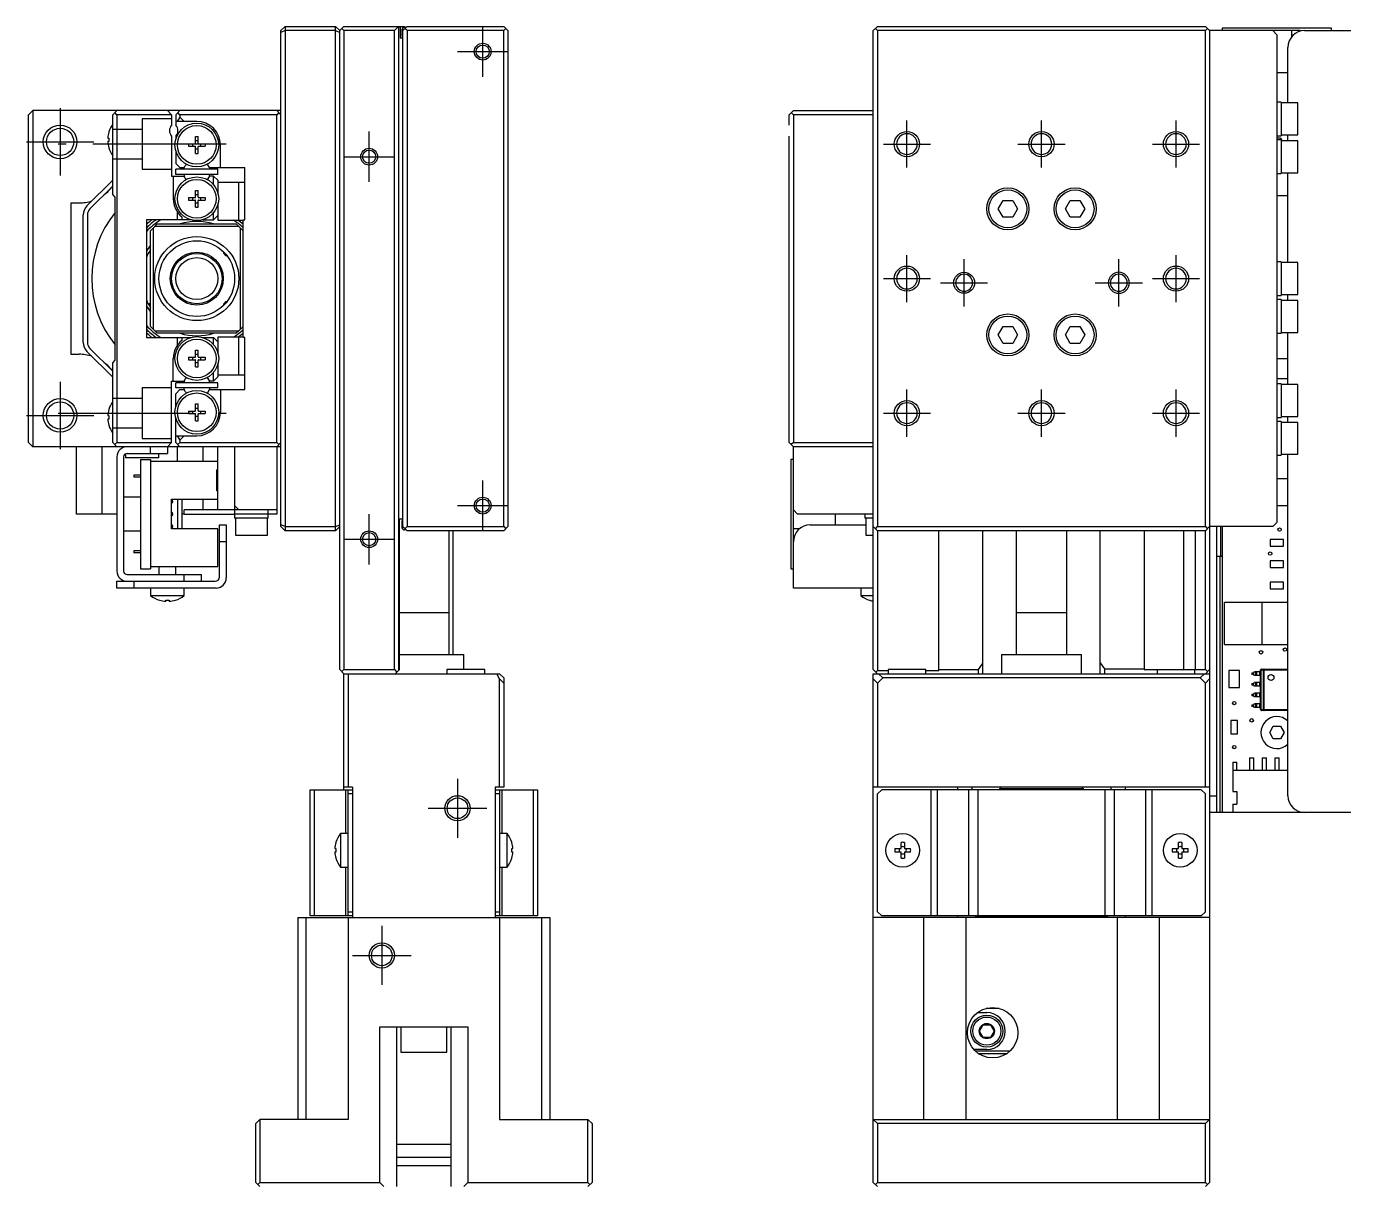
# Model space of a CAD drawing. Extents: x 0 to 615, y -8 to 395.
# Drawn here: x -0.3 to 156.9, y 167.7 to 305.6 of the extents above; entities that cross this region are included whole.
import ezdxf

# ---------------------------------------------------------------- set-up
doc = ezdxf.new("R2010")
doc.units = 0
doc.header["$LTSCALE"] = 0.5
doc.linetypes.add('CENTER', pattern=[50.8, 31.75, -6.35, 6.35, -6.35])
doc.linetypes.add('DASHED', pattern=[19.05, 12.7, -6.35])
for name, color, linetype in [('MSM_CENTER', 1, 'CENTER'), ('MSM_CONTINUOUS', 7, 'CONTINUOUS'), ('MSM_DASHED', 4, 'DASHED'), ('MSM_NARROW', 5, 'CONTINUOUS')]:
    doc.layers.add(name, color=color, linetype=linetype)

msp = doc.modelspace()

# ---------------------------------------------------------------- linework, layer by layer
at = {"layer": 'MSM_CENTER'}
for p, q in [((54, 299.6), (54, 305.6)), ((51, 302.6), (57, 302.6)), ((3.74, 295.86), (3.74, 287.86)), ((104.45, 288.8), (104.45, 294.4)), ((120.45, 288.8), (120.45, 294.4)), ((136.45, 288.8), (136.45, 294.4)), ((40.5, 287.1), (40.5, 293.1)), ((-0.26, 291.86), (7.74, 291.86)), ((23.5, 291.6), (3.5, 291.6)), ((101.65, 291.6), (107.25, 291.6)), ((117.65, 291.6), (123.25, 291.6)), ((133.65, 291.6), (139.25, 291.6)), ((37.5, 290.1), (43.5, 290.1)), ((104.45, 272.8), (104.45, 278.4)), ((136.45, 272.8), (136.45, 278.4)), ((111.25, 272.3), (111.25, 277.9)), ((129.65, 272.3), (129.65, 277.9)), ((101.65, 275.6), (107.25, 275.6)), ((108.45, 275.1), (114.05, 275.1)), ((126.85, 275.1), (132.45, 275.1)), ((133.65, 275.6), (139.25, 275.6)), ((3.74, 263.33), (3.74, 255.33)), ((104.45, 256.8), (104.45, 262.4)), ((120.45, 256.8), (120.45, 262.4)), ((136.45, 256.8), (136.45, 262.4)), ((-0.26, 259.33), (7.74, 259.33)), ((3.5, 259.6), (23.5, 259.6)), ((101.65, 259.6), (107.25, 259.6)), ((117.65, 259.6), (123.25, 259.6)), ((133.65, 259.6), (139.25, 259.6)), ((54, 245.6), (54, 251.6)), ((51, 248.6), (57, 248.6)), ((40.5, 241.6), (40.5, 247.6)), ((37.5, 244.6), (43.5, 244.6)), ((51, 216.1), (51, 209.1)), ((47.5, 212.6), (54.5, 212.6)), ((42, 198.6), (42, 191.6)), ((38.5, 195.1), (45.5, 195.1))]:
    msp.add_line(p, q, dxfattribs=at)
at = {"layer": 'MSM_CONTINUOUS'}
for p, q in [((30.5, 305.6), (30, 305.1)), ((30, 246.1), (30, 305.1)), ((30.5, 305.1), (30, 304.89)), ((30.5, 305.6), (30.5, 245.6)), ((30.5, 305.6), (36.5, 305.6)), ((36.5, 305.1), (30.5, 305.1)), ((36.5, 245.6), (36.5, 305.6)), ((37, 305.1), (36.5, 305.6)), ((36.5, 305.1), (37, 304.89)), ((37.5, 305.6), (37, 305.1)), ((37, 229.1), (37, 305.1)), ((37.5, 305.1), (37.25, 305.35)), ((37.5, 305.6), (44.7, 305.6)), ((37.5, 305.1), (37.5, 229.1)), ((43.5, 305.1), (37.5, 305.1)), ((44, 305.6), (43.5, 305.1)), ((43.5, 229.1), (43.5, 305.1)), ((44, 305.6), (44, 229)), ((44.2, 305.6), (44.2, 304.2)), ((44.4, 305.2), (44.4, 304.5)), ((44.6, 305.2), (44.4, 305.2)), ((44.5, 305.1), (45, 305.6)), ((44.5, 246.1), (44.5, 305.1)), ((44.7, 305.6), (44.8, 305.5)), ((44.7, 305.5), (44.9, 305.5)), ((45, 305.1), (44.75, 305.35)), ((45, 305.6), (56.5, 305.6)), ((56.5, 305.1), (45, 305.1)), ((45, 305.1), (45, 246.1)), ((56.5, 305.6), (57, 305.1)), ((56.75, 305.35), (56.5, 305.1)), ((56.5, 246.1), (56.5, 305.1)), ((57, 305.1), (57, 246.1)), ((100.95, 305.6), (100.45, 305.1)), ((100.45, 229.1), (100.45, 305.1)), ((100.95, 305.1), (100.7, 305.35)), ((100.95, 305.6), (139.95, 305.6)), ((139.95, 305.1), (100.95, 305.1)), ((100.95, 305.1), (100.95, 246.1)), ((140.45, 305.1), (139.95, 305.6)), ((140.2, 305.35), (139.95, 305.1)), ((139.95, 246.1), (139.95, 305.1)), ((151.2, 305.1), (140.45, 305.1)), ((140.45, 305.1), (140.45, 168.1)), ((141.95, 305.4), (141.95, 305.1)), ((154.95, 305.4), (141.95, 305.4)), ((148.45, 304.6), (147.95, 305.1)), ((150.2, 305.1), (150.2, 304.36)), ((151.2, 305.02), (151.2, 305.1)), ((151.75, 305.1), (157.25, 305.1)), ((154.95, 305.1), (154.95, 305.4)), ((44.5, 304.2), (44.2, 304.2)), ((44.4, 304.5), (44.5, 304.5)), ((148.45, 304.6), (148.45, 246.6)), ((149.75, 296.5), (149.75, 303.1)), ((148.45, 300.1), (149.75, 300.1)), ((0, 295.1), (0.5, 295.6)), ((0.5, 295.6), (0.5, 255.6)), ((30, 295.6), (0.5, 295.6)), ((10, 295.1), (10.5, 295.6)), ((16.5, 295.6), (17, 295.1)), ((18, 295.6), (17.5, 295.1)), ((29.5, 295.6), (30, 295.1)), ((90.95, 295.6), (90.45, 295.1)), ((90.95, 295.6), (100.45, 295.6)), ((148.95, 296.6), (148.45, 296.6)), ((148.95, 296.6), (148.95, 292.6)), ((150.95, 296.5), (148.95, 296.5)), ((150.95, 292.7), (150.95, 296.5)), ((0, 256.1), (0, 295.1)), ((10, 285.6), (10, 295.1)), ((10.5, 295.1), (10.25, 295.35)), ((10.5, 295.1), (10.5, 256.1)), ((17, 295.1), (10.5, 295.1)), ((17, 295.1), (17, 293.86)), ((17.5, 295.1), (17.5, 293.86)), ((20, 294.3), (17.5, 294.3)), ((18, 294.8), (17.65, 294.3)), ((18, 295.1), (17.75, 295.35)), ((18, 295.1), (18, 294.8)), ((29.5, 295.1), (18, 295.1)), ((18.5, 294.3), (18, 294.8)), ((29.75, 295.35), (29.5, 295.1)), ((29.5, 256.1), (29.5, 295.1)), ((90.45, 293.86), (90.45, 295.1)), ((90.7, 295.35), (90.95, 295.1)), ((90.95, 295.1), (90.95, 256.1)), ((100.45, 295.1), (90.95, 295.1)), ((9.41, 292.3), (9.54, 292.3)), ((9.54, 293.05), (9.54, 293.03)), ((9.54, 292.3), (9.54, 291.9)), ((17, 292.54), (17, 287.8)), ((17.5, 292.54), (17.5, 292.21)), ((19.86, 292.5), (20.15, 292.5)), ((19.86, 291.7), (19.86, 292.5)), ((20.15, 291.7), (20.15, 292.5)), ((90.45, 256.1), (90.45, 292.54)), ((148.45, 292.6), (148.95, 292.6)), ((148.45, 292.35), (148.89, 292.35)), ((148.89, 292.35), (149.09, 292)), ((148.95, 292.7), (150.95, 292.7)), ((149.75, 292), (149.75, 292.7)), ((9.54, 291.9), (9.41, 291.9)), ((9.54, 291.17), (9.54, 291.15)), ((17.5, 290.78), (17.5, 289.3)), ((19, 291.64), (19.8, 291.64)), ((19, 291.64), (19, 291.35)), ((19, 291.35), (19.8, 291.35)), ((19.53, 291.35), (19.53, 291.64)), ((20.15, 291.97), (19.86, 291.97)), ((19.86, 290.5), (19.86, 291.29)), ((19.86, 291.03), (20.15, 291.03)), ((20.15, 290.5), (20.15, 291.29)), ((20.21, 291.64), (21, 291.64)), ((20.21, 291.35), (21, 291.35)), ((20.47, 291.35), (20.47, 291.64)), ((21, 291.64), (21, 291.35)), ((22.8, 288.8), (22.8, 291.5)), ((148.95, 292.1), (148.45, 292.1)), ((148.95, 292.1), (148.95, 288.1)), ((150.95, 292), (148.95, 292)), ((150.95, 288.2), (150.95, 292)), ((17.5, 289.3), (18, 288.8)), ((19.86, 290.5), (20.15, 290.5)), ((21.52, 288.8), (21.33, 289.12)), ((17, 287.8), (18.46, 287.8)), ((17.2, 287.8), (17.2, 285.1)), ((17.5, 288), (17.5, 288.6)), ((22.5, 288.6), (17.5, 288.6)), ((22.5, 288), (17.5, 288)), ((18, 288.8), (18.48, 288.8)), ((18.46, 287.8), (18.54, 287.66)), ((18.54, 288.89), (18.48, 288.8)), ((21.33, 287.42), (21.54, 287.8)), ((21.52, 288.8), (25.7, 288.8)), ((22, 287.8), (21.54, 287.8)), ((22, 286.76), (22, 287.8)), ((22, 287.8), (22.5, 287.3)), ((22.5, 288), (22.5, 288.6)), ((25.7, 282.6), (25.7, 288.8)), ((148.45, 288.1), (148.95, 288.1)), ((148.95, 288.2), (150.95, 288.2)), ((149.75, 277.5), (149.75, 288.2)), ((6.94, 284.24), (10, 287.3)), ((10, 286.6), (7.29, 283.89)), ((19.86, 286.1), (20.15, 286.1)), ((19.86, 285.3), (19.86, 286.1)), ((20.15, 285.3), (20.15, 286.1)), ((22.5, 287.3), (22.5, 285.81)), ((25.7, 287.05), (22.5, 287.05)), ((25, 282.55), (25, 287.05)), ((5, 284.6), (6, 284.6)), ((5, 284.6), (5, 266.6)), ((10.3, 285.3), (10, 285.6)), ((10.3, 265.9), (10.3, 285.3)), ((19, 285.24), (19.8, 285.24)), ((19, 285.24), (19, 284.95)), ((19, 284.95), (19.8, 284.95)), ((19.53, 284.95), (19.53, 285.24)), ((20.15, 285.57), (19.86, 285.57)), ((19.86, 284.1), (19.86, 284.89)), ((19.86, 284.63), (20.15, 284.63)), ((20.15, 284.1), (20.15, 284.89)), ((20.21, 285.24), (21, 285.24)), ((20.21, 284.95), (21, 284.95)), ((20.47, 284.95), (20.47, 285.24)), ((21, 285.24), (21, 284.95)), ((22.5, 284.38), (22.5, 282.55)), ((115.3, 283.9), (115.88, 284.9)), ((115.88, 284.9), (117.03, 284.9)), ((117.03, 284.9), (117.61, 283.9)), ((123.3, 283.9), (123.88, 284.9)), ((123.88, 284.9), (125.03, 284.9)), ((125.03, 284.9), (125.61, 283.9)), ((148.45, 285.5), (149.75, 285.5)), ((6.5, 268.01), (6.5, 283.18)), ((7, 283.18), (7, 268.01)), ((17.7, 282.6), (17.7, 283.5)), ((18.2, 282.95), (18.2, 282.6)), ((19.86, 284.1), (20.15, 284.1)), ((22, 282.6), (22, 283.44)), ((22.5, 283.1), (22, 282.6)), ((115.88, 282.9), (115.3, 283.9)), ((117.03, 282.9), (115.88, 282.9)), ((117.61, 283.9), (117.03, 282.9)), ((123.88, 282.9), (123.3, 283.9)), ((125.03, 282.9), (123.88, 282.9)), ((125.61, 283.9), (125.03, 282.9)), ((14, 282.6), (14, 268.6)), ((19.29, 282.6), (14, 282.6)), ((14.5, 281.3), (14.8, 281.6)), ((14.5, 269.9), (14.5, 281.3)), ((15, 281.8), (14.8, 281.6)), ((14.8, 281.6), (14.8, 269.6)), ((15, 281.8), (15.3, 282.1)), ((25, 281.8), (15, 281.8)), ((15.3, 282.1), (24.7, 282.1)), ((20.71, 282.6), (22, 282.6)), ((22.5, 282.55), (25.5, 282.55)), ((24.7, 282.1), (25, 281.8)), ((25.2, 281.6), (25, 281.8)), ((25.2, 269.6), (25.2, 281.6)), ((25.2, 281.6), (25.5, 281.3)), ((25.5, 268.6), (25.5, 282.6)), ((25.5, 282.6), (25.7, 282.6)), ((23.2, 278.57), (23.2, 278.76)), ((23.2, 278.57), (23.43, 278.35)), ((23.43, 278.52), (23.43, 278.35)), ((23.43, 278.35), (23.56, 278.35)), ((148.95, 277.6), (148.45, 277.6)), ((148.95, 277.6), (148.95, 273.6)), ((150.95, 277.5), (148.95, 277.5)), ((150.95, 273.7), (150.95, 277.5)), ((148.45, 273.6), (148.95, 273.6)), ((148.95, 273.7), (150.95, 273.7)), ((149.75, 273), (149.75, 273.7)), ((23.43, 272.85), (23.2, 272.62)), ((23.2, 272.43), (23.2, 272.62)), ((23.43, 272.85), (23.43, 272.68)), ((23.56, 272.85), (23.43, 272.85)), ((148.95, 273.1), (148.45, 273.1)), ((148.95, 273.1), (148.95, 269.1)), ((150.95, 273), (148.95, 273)), ((150.95, 269.2), (150.95, 273)), ((14.8, 269.6), (14.5, 269.9)), ((14.8, 269.6), (15, 269.4)), ((15, 269.4), (25, 269.4)), ((15.3, 269.1), (15, 269.4)), ((24.7, 269.1), (15.3, 269.1)), ((25, 269.4), (24.7, 269.1)), ((25, 269.4), (25.2, 269.6)), ((25.5, 269.9), (25.2, 269.6)), ((115.3, 268.9), (115.88, 269.9)), ((115.88, 267.9), (115.3, 268.9)), ((115.88, 269.9), (117.03, 269.9)), ((117.03, 269.9), (117.61, 268.9)), ((117.61, 268.9), (117.03, 267.9)), ((123.3, 268.9), (123.88, 269.9)), ((123.88, 267.9), (123.3, 268.9)), ((123.88, 269.9), (125.03, 269.9)), ((125.03, 269.9), (125.61, 268.9)), ((125.61, 268.9), (125.03, 267.9)), ((148.45, 269.1), (148.95, 269.1)), ((148.95, 269.2), (150.95, 269.2)), ((149.75, 263), (149.75, 269.2)), ((7.29, 267.3), (10, 264.6)), ((14, 268.6), (19.29, 268.6)), ((17.7, 267.69), (17.7, 268.6)), ((18.2, 268.6), (18.2, 268.24)), ((20.71, 268.6), (22, 268.6)), ((22, 267.76), (22, 268.6)), ((22, 268.6), (22.5, 268.1)), ((22.5, 268.65), (22.5, 266.81)), ((25.5, 268.65), (22.5, 268.65)), ((25, 264.15), (25, 268.65)), ((25.7, 268.6), (25.5, 268.6)), ((25.7, 262.4), (25.7, 268.6)), ((117.03, 267.9), (115.88, 267.9)), ((125.03, 267.9), (123.88, 267.9)), ((5, 266.6), (6, 266.6)), ((10, 263.89), (6.94, 266.95)), ((10, 265.6), (10.3, 265.9)), ((10, 256.1), (10, 265.6)), ((17.2, 263.4), (17.2, 266.1)), ((19, 266.24), (19.8, 266.24)), ((19, 266.24), (19, 265.95)), ((19, 265.95), (19.8, 265.95)), ((19.53, 265.95), (19.53, 266.24)), ((19.86, 267.1), (20.15, 267.1)), ((19.86, 266.3), (19.86, 267.1)), ((20.15, 266.57), (19.86, 266.57)), ((19.86, 265.1), (19.86, 265.89)), ((19.86, 265.63), (20.15, 265.63)), ((20.15, 266.3), (20.15, 267.1)), ((20.15, 265.1), (20.15, 265.89)), ((20.21, 266.24), (21, 266.24)), ((20.21, 265.95), (21, 265.95)), ((20.47, 265.95), (20.47, 266.24)), ((21, 266.24), (21, 265.95)), ((148.45, 266.1), (149.75, 266.1)), ((19.86, 265.1), (20.15, 265.1)), ((22, 263.4), (22, 264.44)), ((22.5, 265.38), (22.5, 263.9)), ((22.5, 264.15), (25.7, 264.15)), ((17, 263.4), (18.46, 263.4)), ((17, 256.1), (17, 263.4)), ((17.5, 262.6), (17.5, 263.2)), ((22.5, 263.2), (17.5, 263.2)), ((22.5, 262.6), (17.5, 262.6)), ((18, 262.4), (17.5, 261.9)), ((18, 262.4), (18.48, 262.4)), ((18.54, 263.54), (18.46, 263.4)), ((18.48, 262.4), (18.54, 262.31)), ((21.54, 263.4), (21.33, 263.77)), ((21.33, 262.07), (21.52, 262.4)), ((21.52, 262.4), (25.7, 262.4)), ((22, 263.4), (21.54, 263.4)), ((22.5, 263.9), (22, 263.4)), ((22.5, 262.6), (22.5, 263.2)), ((22.8, 262.4), (22.8, 259.7)), ((149.75, 263.7), (148.45, 263.7)), ((148.95, 263.1), (148.45, 263.1)), ((148.95, 263.1), (148.95, 259.1)), ((150.95, 263), (148.95, 263)), ((150.95, 259.2), (150.95, 263)), ((17.5, 260.41), (17.5, 261.9)), ((9.41, 259.3), (9.54, 259.3)), ((9.54, 260.05), (9.54, 260.03)), ((9.54, 259.3), (9.54, 258.9)), ((19, 259.84), (19.8, 259.84)), ((19, 259.84), (19, 259.55)), ((19, 259.55), (19.8, 259.55)), ((19.53, 259.55), (19.53, 259.84)), ((19.86, 260.7), (20.15, 260.7)), ((19.86, 259.9), (19.86, 260.7)), ((20.15, 260.17), (19.86, 260.17)), ((19.86, 258.7), (19.86, 259.49)), ((20.15, 259.9), (20.15, 260.7)), ((20.15, 258.7), (20.15, 259.49)), ((20.21, 259.84), (21, 259.84)), ((20.21, 259.55), (21, 259.55)), ((20.47, 259.55), (20.47, 259.84)), ((21, 259.84), (21, 259.55)), ((9.54, 258.9), (9.41, 258.9)), ((9.54, 258.17), (9.54, 258.15)), ((17.5, 256.1), (17.5, 258.98)), ((19.86, 259.23), (20.15, 259.23)), ((19.86, 258.7), (20.15, 258.7)), ((148.45, 259.1), (148.95, 259.1)), ((148.95, 258.6), (148.45, 258.6)), ((148.95, 259.2), (150.95, 259.2)), ((148.95, 258.6), (148.95, 254.6)), ((150.95, 258.5), (148.95, 258.5)), ((149.75, 258.5), (149.75, 259.2)), ((150.95, 254.7), (150.95, 258.5)), ((17.5, 256.9), (20, 256.9)), ((17.65, 256.9), (18, 256.4)), ((18, 256.4), (18.5, 256.9)), ((18, 256.4), (18, 256.1)), ((0.5, 255.6), (0, 256.1)), ((30, 255.6), (0.5, 255.6)), ((5.7, 247.6), (5.7, 255.6)), ((8.7, 255.6), (8.7, 247.6)), ((10.5, 255.6), (10, 256.1)), ((10.25, 255.85), (10.5, 256.1)), ((10.5, 256.1), (17, 256.1)), ((11.5, 254.74), (11.5, 254.3)), ((11.7, 254.8), (16.5, 254.8)), ((14.5, 254.8), (14.5, 255.6)), ((15.5, 254.3), (15.5, 254.8)), ((17, 256.1), (16.5, 255.6)), ((16.5, 255.6), (16.5, 254.8)), ((17.5, 256.1), (18, 255.6)), ((17.7, 253.85), (17.7, 255.6)), ((17.75, 255.85), (18, 256.1)), ((18, 256.1), (29.5, 256.1)), ((20.7, 255.6), (20.7, 253.85)), ((22.5, 248.1), (22.5, 255.6)), ((24.5, 255.6), (24.5, 247.1)), ((29.5, 256.1), (29.75, 255.85)), ((30, 256.1), (29.5, 255.6)), ((29.5, 255.6), (29.5, 247.6)), ((90.45, 256.1), (90.95, 255.6)), ((90.95, 256.1), (90.7, 255.85)), ((90.95, 256.1), (100.45, 256.1)), ((90.95, 238.8), (90.95, 255.6)), ((100.45, 255.6), (90.95, 255.6)), ((148.45, 254.6), (148.95, 254.6)), ((148.95, 254.7), (150.95, 254.7)), ((149.75, 214.1), (149.75, 254.7)), ((10.5, 254.4), (10.5, 240.8)), ((11.3, 254.4), (11.3, 240.8)), ((15.5, 254.3), (11.5, 254.3)), ((13.3, 254.1), (13.3, 241.1)), ((13.3, 254.1), (14.5, 254.1)), ((14.5, 254.1), (14.5, 241.1)), ((22.5, 253.85), (14.5, 253.85)), ((90.95, 254.1), (90.65, 254.1)), ((90.65, 254.1), (90.65, 241.1)), ((12.5, 252.22), (12.5, 251.97)), ((13.3, 252.22), (12.5, 252.22)), ((13.3, 251.97), (12.5, 251.97)), ((22.4, 250.35), (22.4, 252.85)), ((22.5, 252.85), (22.4, 252.85)), ((22.4, 252.05), (22.5, 252.05)), ((22.4, 251.67), (22.5, 251.67)), ((22.4, 251.52), (22.5, 251.52)), ((149.75, 251.8), (148.45, 251.8)), ((22.4, 251.15), (22.5, 251.15)), ((22.5, 250.35), (22.4, 250.35)), ((13.3, 249.6), (11.3, 249.6)), ((17, 249.35), (22.5, 249.35)), ((17, 245.85), (17, 249.35)), ((17.7, 249.35), (17.7, 245.85)), ((18.2, 249.35), (18.2, 245.85)), ((20.7, 249.35), (20.7, 248.1)), ((25, 248.1), (24.5, 248.6)), ((148.45, 248.6), (149.75, 248.6)), ((10.5, 247.6), (5.7, 247.6)), ((18.5, 247.6), (18.2, 247.6)), ((18.5, 247.6), (18.5, 248.1)), ((29.5, 248.1), (18.5, 248.1)), ((18.5, 247.6), (24.5, 247.6)), ((28.5, 247.6), (24.5, 247.6)), ((28.5, 247.1), (24.5, 247.1)), ((24.6, 247.1), (24.6, 245.1)), ((28.4, 245.1), (28.4, 247.1)), ((28.5, 247.1), (28.5, 248.1)), ((29.5, 247.6), (28.5, 247.6)), ((44.5, 247), (44.1, 247)), ((44.1, 229.1), (44.1, 247)), ((44.4, 246.7), (44.4, 246)), ((44.5, 246.7), (44.4, 246.7)), ((90.95, 248.1), (91.45, 247.6)), ((100.45, 247.6), (91.45, 247.6)), ((95.95, 246.3), (95.95, 247.6)), ((99.45, 247.6), (99.45, 247.1)), ((100.45, 247.1), (99.45, 247.1)), ((99.55, 247.1), (99.55, 245.1)), ((11.3, 245.6), (13.3, 245.6)), ((22.5, 245.85), (17, 245.85)), ((22.5, 241.35), (22.5, 245.85)), ((22.7, 246.3), (23.5, 246.3)), ((22.7, 240.1), (22.7, 246.3)), ((23.5, 246.3), (23.5, 240)), ((30.5, 246.1), (30, 246.3)), ((30.5, 245.6), (30, 246.1)), ((30.5, 246.1), (36.5, 246.1)), ((36.5, 245.6), (30.5, 245.6)), ((36.5, 246.1), (37, 246.3)), ((36.5, 245.6), (37, 246.1)), ((44.4, 246), (44.6, 246)), ((45, 245.6), (44.5, 246.1)), ((44.9, 245.7), (44.7, 245.7)), ((44.75, 245.85), (45, 246.1)), ((45, 246.1), (56.5, 246.1)), ((56.5, 245.6), (45, 245.6)), ((50, 230.9), (50, 245.6)), ((50.5, 230.9), (50.5, 245.6)), ((56.5, 246.1), (56.75, 245.85)), ((57, 246.1), (56.5, 245.6)), ((91.69, 245.85), (90.95, 245.85)), ((92.95, 246.3), (99.55, 246.3)), ((100.45, 246.1), (100.95, 245.6)), ((100.7, 245.85), (100.95, 246.1)), ((100.95, 246.1), (139.95, 246.1)), ((100.95, 245.6), (100.95, 229)), ((139.95, 245.6), (100.95, 245.6)), ((108.25, 229), (108.25, 245.6)), ((113.45, 245.6), (113.45, 228.6)), ((117.45, 245.6), (117.45, 230.9)), ((123.45, 230.9), (123.45, 245.6)), ((127.45, 228.6), (127.45, 245.6)), ((132.65, 245.6), (132.65, 229.1)), ((137.39, 229.1), (137.39, 245.6)), ((138.72, 245.6), (138.72, 229.1)), ((139.95, 246.1), (140.2, 245.85)), ((139.95, 245.6), (140.45, 246.1)), ((139.95, 229.1), (139.95, 245.6)), ((147.95, 246.1), (140.45, 246.1)), ((141.25, 246.1), (141.25, 212.1)), ((141.75, 246.1), (141.75, 242.6)), ((141.95, 246.1), (141.95, 212.1)), ((147.95, 246.1), (148.45, 246.6)), ((23.5, 244.3), (22.7, 244.3)), ((24.6, 245.1), (28.4, 245.1)), ((99.55, 245.1), (100.45, 245.1)), ((149.25, 244.57), (147.65, 244.57)), ((147.65, 244.57), (147.65, 243.77)), ((147.65, 243.77), (149.25, 243.77)), ((149.25, 243.77), (149.25, 244.57)), ((13.3, 243.22), (12.5, 243.22)), ((12.5, 243.22), (12.5, 242.97)), ((13.3, 242.97), (12.5, 242.97)), ((141.25, 242.6), (141.95, 242.6)), ((141.65, 242.6), (141.65, 212.1)), ((149.25, 242.03), (147.65, 242.03)), ((147.65, 242.03), (147.65, 241.23)), ((149.25, 241.23), (149.25, 242.03)), ((11.7, 240.4), (20.5, 240.4)), ((13.3, 241.1), (14.5, 241.1)), ((14.5, 241.35), (22.5, 241.35)), ((15.5, 241.35), (15.5, 240.4)), ((17.5, 240.4), (17.5, 241.35)), ((18.5, 239.6), (18.5, 240.4)), ((20.5, 240.4), (20.5, 239.6)), ((90.65, 241.1), (90.95, 241.1)), ((147.65, 241.23), (149.25, 241.23)), ((10.5, 238.8), (10.5, 239.6)), ((10.5, 239.6), (22.2, 239.6)), ((12.5, 239.6), (12.5, 238.8)), ((147.65, 239.49), (147.65, 238.69)), ((149.25, 239.49), (147.65, 239.49)), ((149.25, 238.69), (149.25, 239.49)), ((22.3, 238.8), (10.5, 238.8)), ((14.5, 238.8), (14.5, 237.9)), ((14.5, 237.9), (18.5, 237.9)), ((15.55, 237.34), (15.57, 237.34)), ((16.3, 237.34), (16.7, 237.34)), ((16.3, 237.21), (16.3, 237.34)), ((16.7, 237.34), (16.7, 237.21)), ((17.43, 237.34), (17.45, 237.34)), ((18.5, 237.9), (18.5, 238.8)), ((100.45, 238.8), (90.95, 238.8)), ((98.95, 238.8), (98.95, 237.9)), ((98.95, 237.9), (100.45, 237.9)), ((100, 237.34), (100.03, 237.34)), ((147.65, 238.69), (149.25, 238.69)), ((44, 235.9), (50, 235.9)), ((117.45, 235.9), (123.45, 235.9)), ((142.2, 232.1), (142.2, 237.1)), ((142.2, 237.1), (149.75, 237.1)), ((146.7, 232.1), (146.7, 237.1)), ((142.2, 232.1), (149.75, 232.1)), ((44.1, 230.9), (51.75, 230.9)), ((51.75, 229.1), (51.75, 230.9)), ((112.95, 229.1), (113.45, 229.8)), ((115.7, 230.9), (125.2, 230.9)), ((115.7, 230.9), (115.7, 228.6)), ((125.2, 228.6), (125.2, 230.9)), ((127.45, 229.9), (127.95, 229.2)), ((37, 229.1), (37.5, 228.6)), ((37.25, 228.85), (37.5, 229.1)), ((37.5, 229.1), (43.5, 229.1)), ((37.5, 214.8), (37.5, 228.6)), ((37.5, 228.6), (56, 228.6)), ((38, 228.6), (38, 215.1)), ((43.5, 229.1), (43.8, 228.8)), ((43.8, 228.8), (43.6, 228.6)), ((43.8, 228.8), (44.1, 229.1)), ((54.25, 229.1), (49.75, 229.1)), ((49.75, 229.1), (49.75, 228.6)), ((54.25, 228.6), (54.25, 229.1)), ((56, 227.99), (55.69, 228.6)), ((56, 228.6), (56.5, 228.1)), ((56, 215.1), (56, 227.99)), ((56.5, 227.49), (56, 227.99)), ((56.5, 228.1), (56.5, 215.1)), ((100.45, 229.1), (100.75, 228.8)), ((100.45, 228.6), (140.45, 228.6)), ((100.45, 168.1), (100.45, 228.6)), ((100.95, 227.49), (100.45, 227.99)), ((100.75, 228.8), (100.95, 229)), ((100.75, 228.8), (100.95, 228.6)), ((100.95, 229), (102.2, 229)), ((101.57, 228.1), (100.95, 227.49)), ((101.07, 228.6), (101.57, 228.1)), ((139.34, 228.1), (101.57, 228.1)), ((106.7, 229.1), (102.2, 229.1)), ((102.2, 229.1), (102.2, 228.6)), ((106.7, 228.6), (106.7, 229.1)), ((106.7, 229), (108.25, 229)), ((108.25, 229.1), (112.95, 229.1)), ((112.95, 228.6), (112.95, 229.1)), ((127.95, 229.2), (127.95, 228.6)), ((127.95, 229.2), (132.65, 229.2)), ((132.65, 229.1), (138.7, 229.1)), ((134.2, 229.1), (134.2, 228.6)), ((138.7, 228.6), (138.7, 229.1)), ((138.72, 229.1), (139.95, 229.1)), ((139.34, 228.1), (139.84, 228.6)), ((139.95, 227.49), (139.34, 228.1)), ((139.95, 229.1), (140.2, 228.85)), ((139.95, 228.6), (140.45, 229.1)), ((140.45, 227.99), (139.95, 227.49)), ((144, 228.97), (142.75, 228.97)), ((142.75, 228.97), (142.75, 226.97)), ((144, 226.97), (144, 228.97)), ((145.45, 228.71), (145.45, 228.51)), ((145.45, 228.71), (145.7, 228.71)), ((145.7, 228.51), (145.45, 228.51)), ((145.7, 228.71), (145.77, 228.82)), ((145.77, 228.39), (145.7, 228.51)), ((146.5, 228.82), (145.77, 228.82)), ((146.5, 228.39), (145.77, 228.39)), ((145.96, 228.39), (145.96, 228.82)), ((146.06, 228.39), (146.06, 228.82)), ((146.39, 228.82), (146.39, 228.39)), ((146.5, 224.35), (146.5, 229.05)), ((146.5, 229.05), (149.75, 229.05)), ((146.54, 229.08), (146.53, 229.07)), ((146.53, 229.07), (146.53, 229.06)), ((146.53, 229.06), (146.53, 229.05)), ((146.53, 229.05), (146.53, 224.35)), ((146.55, 229.11), (146.54, 229.1)), ((146.54, 229.1), (146.54, 229.1)), ((146.54, 229.1), (146.54, 229.09)), ((146.54, 229.09), (146.54, 229.08)), ((146.54, 229.08), (146.54, 229.08)), ((146.56, 229.13), (146.55, 229.12)), ((146.55, 229.12), (146.55, 229.12)), ((146.55, 229.12), (146.55, 229.11)), ((146.57, 229.14), (146.56, 229.13)), ((146.56, 229.13), (146.56, 229.13)), ((146.58, 229.15), (146.57, 229.14)), ((146.57, 229.14), (146.57, 229.14)), ((146.59, 229.15), (146.58, 229.15)), ((146.58, 229.15), (146.58, 229.15)), ((146.6, 229.15), (146.59, 229.15)), ((146.59, 229.15), (146.59, 229.15)), ((146.6, 229.15), (149.75, 229.15)), ((146.6, 229.15), (146.6, 229.15)), ((146.87, 229.1), (146.86, 229.1)), ((146.86, 229.1), (146.86, 229.09)), ((146.86, 229.09), (146.86, 229.08)), ((146.86, 229.08), (146.86, 229.08)), ((146.86, 229.08), (146.86, 229.07)), ((146.86, 229.07), (146.86, 229.06)), ((146.86, 229.06), (146.86, 229.05)), ((146.86, 224.35), (146.86, 229.05)), ((146.88, 229.12), (146.87, 229.12)), ((146.87, 229.12), (146.87, 229.11)), ((146.87, 229.11), (146.87, 229.1)), ((146.89, 229.14), (146.88, 229.13)), ((146.88, 229.13), (146.88, 229.13)), ((146.88, 229.13), (146.88, 229.12)), ((146.9, 229.15), (146.89, 229.14)), ((146.89, 229.14), (146.89, 229.14)), ((146.91, 229.15), (146.9, 229.15)), ((146.9, 229.15), (146.9, 229.15)), ((146.92, 229.15), (146.91, 229.15)), ((146.91, 229.15), (146.91, 229.15)), ((146.93, 229.15), (146.92, 229.15)), ((146.93, 224.25), (146.93, 229.15)), ((100.95, 227.49), (100.95, 215.1)), ((139.95, 215.1), (139.95, 227.49)), ((142.75, 226.97), (144, 226.97)), ((145.45, 227.44), (145.45, 227.24)), ((145.45, 227.44), (145.7, 227.44)), ((145.7, 227.24), (145.45, 227.24)), ((145.7, 227.44), (145.77, 227.55)), ((145.77, 227.12), (145.7, 227.24)), ((145.7, 226.17), (145.77, 226.28)), ((146.5, 227.55), (145.77, 227.55)), ((146.5, 227.12), (145.77, 227.12)), ((146.5, 226.28), (145.77, 226.28)), ((145.96, 227.12), (145.96, 227.55)), ((145.96, 225.85), (145.96, 226.28)), ((146.06, 227.12), (146.06, 227.55)), ((146.06, 225.85), (146.06, 226.28)), ((146.39, 227.55), (146.39, 227.12)), ((146.39, 226.28), (146.39, 225.85)), ((145.45, 226.17), (145.45, 225.97)), ((145.45, 226.17), (145.7, 226.17)), ((145.7, 225.97), (145.45, 225.97)), ((145.45, 224.9), (145.45, 224.7)), ((145.45, 224.9), (145.7, 224.9)), ((145.7, 224.7), (145.45, 224.7)), ((145.77, 225.85), (145.7, 225.97)), ((145.7, 224.9), (145.77, 225.01)), ((145.77, 224.58), (145.7, 224.7)), ((146.5, 225.85), (145.77, 225.85)), ((146.5, 225.01), (145.77, 225.01)), ((145.96, 224.58), (145.96, 225.01)), ((146.06, 224.58), (146.06, 225.01)), ((146.39, 225.01), (146.39, 224.58)), ((146.5, 224.58), (145.77, 224.58)), ((146.5, 224.35), (149.75, 224.35)), ((146.53, 224.35), (146.53, 224.34)), ((146.53, 224.34), (146.53, 224.34)), ((146.53, 224.34), (146.54, 224.33)), ((146.54, 224.33), (146.54, 224.32)), ((146.54, 224.32), (146.54, 224.31)), ((146.54, 224.31), (146.54, 224.31)), ((146.54, 224.31), (146.54, 224.3)), ((146.54, 224.3), (146.55, 224.29)), ((146.55, 224.29), (146.55, 224.29)), ((146.55, 224.29), (146.55, 224.28)), ((146.55, 224.28), (146.56, 224.28)), ((146.56, 224.28), (146.56, 224.27)), ((146.56, 224.27), (146.57, 224.27)), ((146.57, 224.27), (146.57, 224.26)), ((146.57, 224.26), (146.58, 224.26)), ((146.58, 224.26), (146.58, 224.26)), ((146.58, 224.26), (146.59, 224.26)), ((146.59, 224.26), (146.59, 224.25)), ((146.59, 224.25), (146.6, 224.25)), ((149.75, 224.25), (146.6, 224.25)), ((146.6, 224.25), (146.6, 224.25)), ((146.86, 224.35), (146.86, 224.34)), ((146.86, 224.34), (146.86, 224.34)), ((146.86, 224.34), (146.86, 224.33)), ((146.86, 224.33), (146.86, 224.32)), ((146.86, 224.32), (146.86, 224.31)), ((146.86, 224.31), (146.86, 224.31)), ((146.86, 224.31), (146.87, 224.3)), ((146.87, 224.3), (146.87, 224.29)), ((146.87, 224.29), (146.87, 224.29)), ((146.87, 224.29), (146.88, 224.28)), ((146.88, 224.28), (146.88, 224.28)), ((146.88, 224.28), (146.88, 224.27)), ((146.88, 224.27), (146.89, 224.27)), ((146.89, 224.27), (146.89, 224.26)), ((146.89, 224.26), (146.9, 224.26)), ((146.9, 224.26), (146.9, 224.26)), ((146.9, 224.26), (146.91, 224.26)), ((146.91, 224.26), (146.91, 224.25)), ((146.91, 224.25), (146.92, 224.25)), ((146.92, 224.25), (146.93, 224.25)), ((142.97, 223.06), (142.97, 221.46)), ((143.77, 223.06), (142.97, 223.06)), ((143.77, 221.46), (143.77, 223.06)), ((147.59, 221.6), (148.02, 222.35)), ((148.02, 220.85), (147.59, 221.6)), ((148.02, 222.35), (148.89, 222.35)), ((148.89, 222.35), (149.32, 221.6)), ((149.32, 221.6), (148.89, 220.85)), ((142.97, 221.46), (143.77, 221.46)), ((148.89, 220.85), (148.02, 220.85)), ((145.2, 218.6), (145.7, 218.6)), ((145.2, 218.6), (145.2, 217.1)), ((145.7, 217.1), (145.7, 218.6)), ((146.7, 218.6), (147.2, 218.6)), ((146.7, 218.6), (146.7, 217.1)), ((147.2, 217.1), (147.2, 218.6)), ((148.2, 218.6), (148.7, 218.6)), ((148.2, 218.6), (148.2, 217.1)), ((148.7, 217.1), (148.7, 218.6)), ((149.7, 218.6), (149.75, 218.6)), ((149.7, 218.6), (149.7, 217.1)), ((143.2, 218.1), (143.2, 214.6)), ((143.2, 218.1), (143.7, 218.1)), ((149.75, 217.1), (143.2, 217.1)), ((143.7, 217.1), (143.7, 218.1)), ((33.5, 199.8), (33.5, 214.8)), ((33.5, 214.8), (38.5, 214.8)), ((33.94, 214.8), (33.94, 199.8)), ((38.5, 215.1), (37.5, 215.1)), ((37.71, 209.6), (37.71, 214.8)), ((38, 199.8), (38, 214.8)), ((38.5, 214.3), (38, 214.3)), ((38.5, 215.1), (38.5, 199.6)), ((56.5, 215.1), (55.5, 215.1)), ((55.5, 215.1), (55.5, 199.6)), ((55.5, 214.8), (60.5, 214.8)), ((56, 214.3), (55.5, 214.3)), ((56, 214.8), (56, 199.8)), ((56.29, 214.8), (56.29, 209.6)), ((60.06, 199.8), (60.06, 214.8)), ((60.5, 214.8), (60.5, 199.8)), ((140.45, 215.1), (100.45, 215.1)), ((101.45, 214.8), (100.95, 214.3)), ((100.95, 200.3), (100.95, 214.3)), ((139.45, 214.8), (101.45, 214.8)), ((107.33, 199.8), (107.33, 214.8)), ((108.04, 214.8), (108.04, 199.8)), ((110.45, 215.1), (110.45, 214.8)), ((111.81, 199.8), (111.81, 214.8)), ((112.2, 214.8), (112.2, 215.1)), ((112.87, 214.8), (112.87, 199.8)), ((115.65, 215.1), (115.45, 214.9)), ((125.45, 214.9), (115.45, 214.9)), ((115.45, 214.9), (115.45, 214.8)), ((125.45, 214.9), (125.25, 215.1)), ((125.45, 214.8), (125.45, 214.9)), ((128.04, 199.8), (128.04, 214.8)), ((128.7, 215.1), (128.7, 214.8)), ((129.1, 214.8), (129.1, 199.8)), ((130.45, 214.8), (130.45, 215.1)), ((132.87, 199.8), (132.87, 214.8)), ((133.58, 214.8), (133.58, 199.8)), ((139.95, 214.3), (139.45, 214.8)), ((139.95, 200.3), (139.95, 214.3)), ((140.45, 214.1), (141.25, 214.1)), ((143.2, 214.6), (143.7, 214.6)), ((143.7, 214.6), (143.7, 213.1)), ((143.2, 213.1), (143.2, 212.1)), ((143.2, 213.1), (143.7, 213.1)), ((157.25, 212.1), (140.45, 212.1)), ((37.1, 209.6), (37.1, 205.6)), ((38, 209.6), (37.1, 209.6)), ((56.9, 209.6), (56, 209.6)), ((56.9, 205.6), (56.9, 209.6)), ((36.41, 207.8), (36.54, 207.8)), ((36.54, 207.4), (36.41, 207.4)), ((36.54, 208.55), (36.54, 208.53)), ((36.54, 207.8), (36.54, 207.4)), ((57.46, 208.53), (57.46, 208.55)), ((57.46, 207.8), (57.59, 207.8)), ((57.46, 207.4), (57.46, 207.8)), ((57.59, 207.4), (57.46, 207.4)), ((103.03, 207.8), (103.75, 207.8)), ((103.75, 207.4), (103.03, 207.4)), ((103.75, 207.8), (103.75, 208.53)), ((103.75, 206.67), (103.75, 207.4)), ((104.15, 208.53), (104.15, 207.8)), ((104.15, 207.8), (104.88, 207.8)), ((104.88, 207.4), (104.15, 207.4)), ((104.15, 207.4), (104.15, 206.67)), ((136.03, 207.8), (136.75, 207.8)), ((136.75, 207.4), (136.03, 207.4)), ((136.75, 207.8), (136.75, 208.53)), ((136.75, 206.67), (136.75, 207.4)), ((137.15, 208.53), (137.15, 207.8)), ((137.15, 207.8), (137.88, 207.8)), ((137.15, 207.4), (137.15, 206.67)), ((137.88, 207.4), (137.15, 207.4)), ((36.54, 206.67), (36.54, 206.65)), ((57.46, 206.65), (57.46, 206.67)), ((37.1, 205.6), (38, 205.6)), ((37.71, 199.8), (37.71, 205.6)), ((56, 205.6), (56.9, 205.6)), ((56.29, 205.6), (56.29, 199.8)), ((32, 199.6), (32, 175.6)), ((32, 199.6), (62, 199.6)), ((33, 175.6), (33, 199.6)), ((38.5, 199.8), (33.5, 199.8)), ((38, 200.3), (38.5, 200.3)), ((38, 199.6), (38, 175.6)), ((55.5, 200.3), (56, 200.3)), ((60.5, 199.8), (55.5, 199.8)), ((56, 199.6), (56, 175.6)), ((61, 199.6), (61, 175.6)), ((62, 199.6), (62, 175.6)), ((140.45, 199.6), (100.45, 199.6)), ((100.95, 200.3), (101.45, 199.8)), ((139.45, 199.8), (101.45, 199.8)), ((106.45, 175.6), (106.45, 199.6)), ((110.45, 199.8), (110.45, 199.6)), ((111.45, 199.6), (111.45, 175.6)), ((112.58, 199.8), (112.58, 199.76)), ((112.58, 199.76), (128.33, 199.76)), ((113.18, 199.76), (113.18, 199.6)), ((113.63, 199.8), (113.63, 199.76)), ((114.22, 199.8), (114.22, 199.76)), ((115.68, 199.76), (115.68, 199.6)), ((118.18, 199.6), (118.18, 199.76)), ((122.73, 199.76), (122.73, 199.6)), ((125.23, 199.6), (125.23, 199.76)), ((126.69, 199.8), (126.69, 199.76)), ((127.28, 199.8), (127.28, 199.76)), ((127.73, 199.6), (127.73, 199.76)), ((128.33, 199.76), (128.33, 199.8)), ((129.45, 199.6), (129.45, 175.6)), ((130.45, 199.6), (130.45, 199.8)), ((134.45, 199.6), (134.45, 175.6)), ((139.45, 199.8), (139.95, 200.3)), ((115.42, 188.8), (113.89, 188.8)), ((112.85, 188.3), (113.95, 188.3)), ((41.75, 186.6), (52.25, 186.6)), ((41.75, 168.1), (41.75, 186.6)), ((43.75, 186.6), (43.75, 167.6)), ((44.25, 186.6), (44.25, 183.6)), ((49.75, 183.6), (49.75, 186.6)), ((50.25, 167.6), (50.25, 186.6)), ((52.25, 186.6), (52.25, 168.1)), ((113.09, 186.1), (113.52, 186.85)), ((113.52, 185.35), (113.09, 186.1)), ((113.52, 186.85), (114.39, 186.85)), ((114.39, 186.85), (114.82, 186.1)), ((114.82, 186.1), (114.39, 185.35)), ((113.95, 183.9), (112.42, 183.9)), ((114.39, 185.35), (113.52, 185.35)), ((44.25, 183.6), (49.75, 183.6)), ((116.69, 183.7), (112.61, 183.7)), ((116.31, 183.4), (113, 183.4)), ((27.5, 175.6), (27, 175.1)), ((27, 168.1), (27, 175.1)), ((27.5, 175.6), (27.5, 168.1)), ((38, 175.6), (27.5, 175.6)), ((56, 175.6), (66.5, 175.6)), ((66.5, 168.1), (66.5, 175.6)), ((67, 175.1), (66.5, 175.6)), ((67, 175.1), (67, 168.1)), ((100.95, 175.1), (100.45, 175.6)), ((100.45, 175.6), (140.45, 175.6)), ((139.95, 175.1), (100.95, 175.1)), ((100.95, 175.1), (100.95, 168.1)), ((140.45, 175.6), (139.95, 175.1)), ((139.95, 168.1), (139.95, 175.1)), ((50.25, 172.6), (43.75, 172.6)), ((43.75, 171.1), (50.25, 171.1)), ((43.75, 170.1), (50.25, 170.1)), ((27, 168.1), (27.5, 167.6)), ((27.25, 167.85), (27.5, 168.1)), ((27.5, 168.1), (41.75, 168.1)), ((41.75, 168.1), (42.25, 167.6)), ((51.75, 167.6), (52.25, 168.1)), ((52.25, 168.1), (66.5, 168.1)), ((66.5, 168.1), (66.75, 167.85)), ((67, 168.1), (66.5, 167.6)), ((100.45, 168.1), (100.95, 167.6)), ((100.7, 167.85), (100.95, 168.1)), ((100.95, 168.1), (139.95, 168.1)), ((139.95, 168.1), (140.2, 167.85)), ((139.95, 167.6), (140.45, 168.1))]:
    msp.add_line(p, q, dxfattribs=at)
for centre, radius in [((54, 302.6), 0.783), ((20, 291.5), 2.6), ((3.74, 291.86), 1.62), ((20, 291.5), 2.3), ((40.5, 290.1), 0.783), ((20, 285.1), 2.6), ((20, 285.1), 2.3), ((116.45, 283.9), 2.5), ((116.45, 283.9), 2.25), ((124.45, 283.9), 2.5), ((124.45, 283.9), 2.25), ((20, 275.6), 5), ((20, 275.6), 4.5), ((20, 275.6), 3.15), ((20, 275.6), 3), ((116.45, 268.9), 2.5), ((116.45, 268.9), 2.25), ((124.45, 268.9), 2.5), ((124.45, 268.9), 2.25), ((20, 266.1), 2.6), ((20, 266.1), 2.3), ((3.74, 259.33), 1.62), ((20, 259.7), 2.6), ((20, 259.7), 2.3), ((54, 248.6), 0.783), ((40.5, 244.6), 0.783), ((148.77, 245.75), 0.2), ((147.65, 242.9), 0.2), ((146.56, 231.15), 0.2), ((149.4, 231.47), 0.2), ((147.75, 228.15), 0.35), ((143.37, 225.12), 0.2), ((145.45, 223.06), 0.2), ((143.37, 219.88), 0.2), ((51, 212.6), 1.23), ((103.95, 207.6), 2), ((136.95, 207.6), 2), ((42, 195.1), 1.23), ((114.65, 185.9), 3), ((113.95, 186.1), 1.9), ((113.95, 186.1), 1.67), ((113.95, 186.1), 0.9)]:
    msp.add_circle(centre, radius, dxfattribs=at)
at = {"layer": 'MSM_CONTINUOUS', "extrusion": (0, 0, -1)}
for centre, radius in [((-104.45, 291.6), 1.23), ((-120.45, 291.6), 1.23), ((-136.45, 291.6), 1.23), ((-104.45, 275.6), 1.23), ((-136.45, 275.6), 1.23), ((-111.25, 275.1), 1.01), ((-129.65, 275.1), 1.01), ((-104.45, 259.6), 1.23), ((-120.45, 259.6), 1.23), ((-136.45, 259.6), 1.23)]:
    msp.add_circle(centre, radius, dxfattribs=at)
at = {"layer": 'MSM_CONTINUOUS'}
for centre, radius, start, end in [((44.7, 305.2), 0.3, 90, 180), ((151.75, 303.1), 2, 90, 180), ((44.7, 304.5), 0.3, 180, 228.1897), ((12.6, 292.1), 3.2, 144.3409, 162.73), ((17.75, 293.2), 1, 138.5904, 221.4096), ((16.75, 293.2), 1, 318.5904, 41.4096), ((20, 291.5), 2.8, 0, 90), ((12.6, 292.1), 3.19, 163.0947, 176.4096), ((12.6, 292.1), 3.19, 183.5904, 196.9053), ((12.6, 292.1), 3.2, 197.27, 215.6591), ((19.8, 291.7), 0.06, 270, 0), ((19.8, 291.29), 0.06, 0, 90), ((20.21, 291.7), 0.06, 180, 270), ((20.21, 291.29), 0.06, 90, 180), ((20.12, 288.13), 1.75, 141.5493, 154.5052), ((19.88, 288.13), 1.75, 34.5052, 38.4507), ((20, 288.3), 1.59, 160.1817, 169.1069), ((20, 288.3), 1.59, 190.8931, 216.1972), ((20.12, 288.41), 1.75, 205.4948, 217.006), ((20, 288.3), 1.59, 323.8028, 349.107), ((20, 288.3), 1.59, 10.8931, 19.8183), ((6, 289.6), 5, 306.8699, 323.1301), ((19.88, 288.41), 1.75, 322.994, 325.4948), ((6, 289.6), 5, 270, 287.8669), ((20, 285.1), 2.8, 180, 229.9948), ((19.8, 285.3), 0.06, 270, 0), ((19.8, 284.89), 0.06, 0, 90), ((20.21, 285.3), 0.06, 180, 270), ((20.21, 284.89), 0.06, 90, 180), ((8, 283.18), 1.5, 135, 180), ((8, 283.18), 1, 135, 180), ((20, 275.6), 12.5, 140.8958, 219.1042), ((20, 275.6), 8.8, 127.3018, 132.9859), ((20, 275.6), 8.5, 124.5603, 134.9009), ((20, 275.6), 8.2, 121.3881, 137.0297), ((20, 275.6), 6.8, 72.9174, 107.0826), ((20, 275.6), 8.2, 47.8764, 57.9474), ((20, 275.6), 8.5, 49.6798, 54.8499), ((20, 275.6), 8.8, 51.3178, 52.1643), ((20, 275.6), 6.8, 143.9811, 151.9275), ((20, 275.6), 6.5, 147.7958, 157.3801), ((20, 275.6), 6.5, 202.6199, 212.2042), ((20, 275.6), 6.8, 208.0725, 216.0189), ((15.23, 270.82), 1.98, 111.588, 119.3033), ((15.23, 270.82), 1.9, 112.4977, 119.3427), ((15.23, 270.82), 1.67, 115.823, 119.2973), ((20, 275.6), 8.2, 222.9703, 238.6119), ((20, 275.6), 8.5, 225.0991, 235.4397), ((20, 275.6), 8.8, 227.0141, 232.6982), ((20, 275.6), 6.8, 252.9174, 287.0826), ((20, 275.6), 8.2, 302.0526, 312.1236), ((20, 275.6), 8.5, 305.1501, 310.3202), ((20, 275.6), 8.8, 307.8357, 308.6822), ((8, 268.01), 1.5, 180, 225), ((8, 268.01), 1, 180, 225), ((20, 266.1), 2.8, 130.0052, 180), ((6, 261.6), 5, 72.1331, 90), ((6, 261.6), 5, 36.8699, 53.1301), ((19.8, 266.3), 0.06, 270, 0), ((19.8, 265.89), 0.06, 0, 90), ((20.21, 266.3), 0.06, 180, 270), ((20.21, 265.89), 0.06, 90, 180), ((20, 262.9), 1.59, 143.8028, 169.1069), ((20, 262.9), 1.59, 190.8931, 199.8183), ((20.12, 262.78), 1.75, 142.994, 154.5052), ((19.88, 262.78), 1.75, 34.5052, 37.006), ((20, 262.9), 1.59, 10.8931, 36.1972), ((20, 262.9), 1.59, 340.1817, 349.1069), ((12.6, 259.1), 3.2, 144.3409, 162.73), ((20.12, 263.06), 1.75, 205.4948, 218.4507), ((19.88, 263.06), 1.75, 321.5493, 325.4948), ((12.6, 259.1), 3.19, 163.0947, 176.4096), ((19.8, 259.9), 0.06, 270, 0), ((19.8, 259.49), 0.06, 0, 90), ((20, 259.7), 2.8, 270, 0), ((20.21, 259.9), 0.06, 180, 270), ((20.21, 259.49), 0.06, 90, 180), ((12.6, 259.1), 3.19, 183.5904, 196.9053), ((12.6, 259.1), 3.2, 197.27, 215.6591), ((11.7, 254.4), 1.2, 90, 180), ((11.7, 254.4), 0.4, 90, 180), ((16.9, 249.1), 0.25, 293.5782, 66.4218), ((16.9, 247.6), 0.25, 293.5782, 66.4218), ((44.7, 246.7), 0.3, 131.8103, 180), ((16.9, 246.1), 0.25, 293.5782, 66.4218), ((44.7, 246), 0.3, 180, 270), ((92.95, 244.3), 2, 90, 180), ((11.7, 240.8), 1.2, 180, 270), ((11.7, 240.8), 0.4, 180, 270), ((22.2, 240.1), 0.5, 270, 0), ((22.3, 240), 1.2, 270, 0), ((16.5, 240.4), 3.2, 231.3178, 252.73), ((16.5, 240.4), 3.19, 253.0947, 266.4097), ((16.5, 240.4), 3.19, 273.5903, 286.9053), ((16.5, 240.4), 3.2, 287.27, 308.6822), ((100.95, 240.4), 3.2, 231.3178, 252.73), ((100.95, 240.4), 3.19, 253.0947, 260.9929), ((146.6, 229.05), 0.1, 90, 180), ((146.6, 224.35), 0.1, 180, 270), ((148.45, 221.6), 1.9, 46.8264, 313.1736), ((151.75, 214.1), 2, 180, 270), ((39.6, 207.6), 3.2, 141.3178, 162.73), ((54.4, 207.6), 3.2, 17.27, 38.6822), ((39.6, 207.6), 3.19, 163.0947, 176.4096), ((39.6, 207.6), 3.19, 183.5904, 196.9053), ((54.4, 207.6), 3.19, 3.5904, 16.9053), ((54.4, 207.6), 3.19, 343.0947, 356.4096), ((103.95, 207.6), 0.95, 167.8468, 192.1532), ((103.95, 207.6), 0.435, 152.6335, 207.3665), ((103.95, 207.6), 0.95, 77.8468, 102.1532), ((103.95, 207.6), 0.435, 62.6335, 117.3665), ((103.95, 207.6), 0.435, 332.6335, 27.3665), ((103.95, 207.6), 0.95, 347.8468, 12.1532), ((136.95, 207.6), 0.95, 167.8468, 192.1532), ((136.95, 207.6), 0.435, 152.6335, 207.3665), ((136.95, 207.6), 0.95, 77.8468, 102.1532), ((136.95, 207.6), 0.435, 62.6335, 117.3665), ((136.95, 207.6), 0.435, 332.6335, 27.3665), ((136.95, 207.6), 0.95, 347.8468, 12.1532), ((39.6, 207.6), 3.2, 197.27, 218.6822), ((54.4, 207.6), 3.2, 321.3178, 342.73), ((103.95, 207.6), 0.435, 242.6335, 297.3665), ((103.95, 207.6), 0.95, 257.8468, 282.1532), ((136.95, 207.6), 0.435, 242.6335, 297.3665), ((136.95, 207.6), 0.95, 257.8468, 282.1532), ((113.95, 186.1), 2.2, 270.0004, 89.9996)]:
    msp.add_arc(centre, radius, start, end, dxfattribs=at)
at = {"layer": 'MSM_DASHED'}
for p, q in [((17, 294.6), (13.5, 294.6)), ((13.5, 294.6), (13.5, 288.6)), ((13.5, 293.35), (10, 293.35)), ((10, 289.85), (13.5, 289.85)), ((13.5, 288.6), (17, 288.6)), ((13.5, 262.6), (13.5, 256.6)), ((17, 262.6), (13.5, 262.6)), ((13.5, 261.35), (10, 261.35)), ((10, 257.85), (13.5, 257.85)), ((13.5, 256.6), (17, 256.6))]:
    msp.add_line(p, q, dxfattribs=at)
at = {"layer": 'MSM_NARROW'}
for centre, radius in [((54, 302.6), 1), ((3.74, 291.86), 2), ((104.45, 291.6), 1.5), ((120.45, 291.6), 1.5), ((136.45, 291.6), 1.5), ((40.5, 290.1), 1), ((20, 275.6), 2.5), ((104.45, 275.6), 1.5), ((136.45, 275.6), 1.5), ((111.25, 275.1), 1.25), ((3.74, 259.33), 2), ((104.45, 259.6), 1.5), ((120.45, 259.6), 1.5), ((136.45, 259.6), 1.5), ((54, 248.6), 1), ((40.5, 244.6), 1), ((51, 212.6), 1.5), ((42, 195.1), 1.5)]:
    msp.add_circle(centre, radius, dxfattribs=at)
at = {"layer": 'MSM_NARROW', "extrusion": (0, 0, -1)}
msp.add_circle((-129.65, 275.1), 1.25, dxfattribs=at)

doc.saveas('drawing.dxf')
